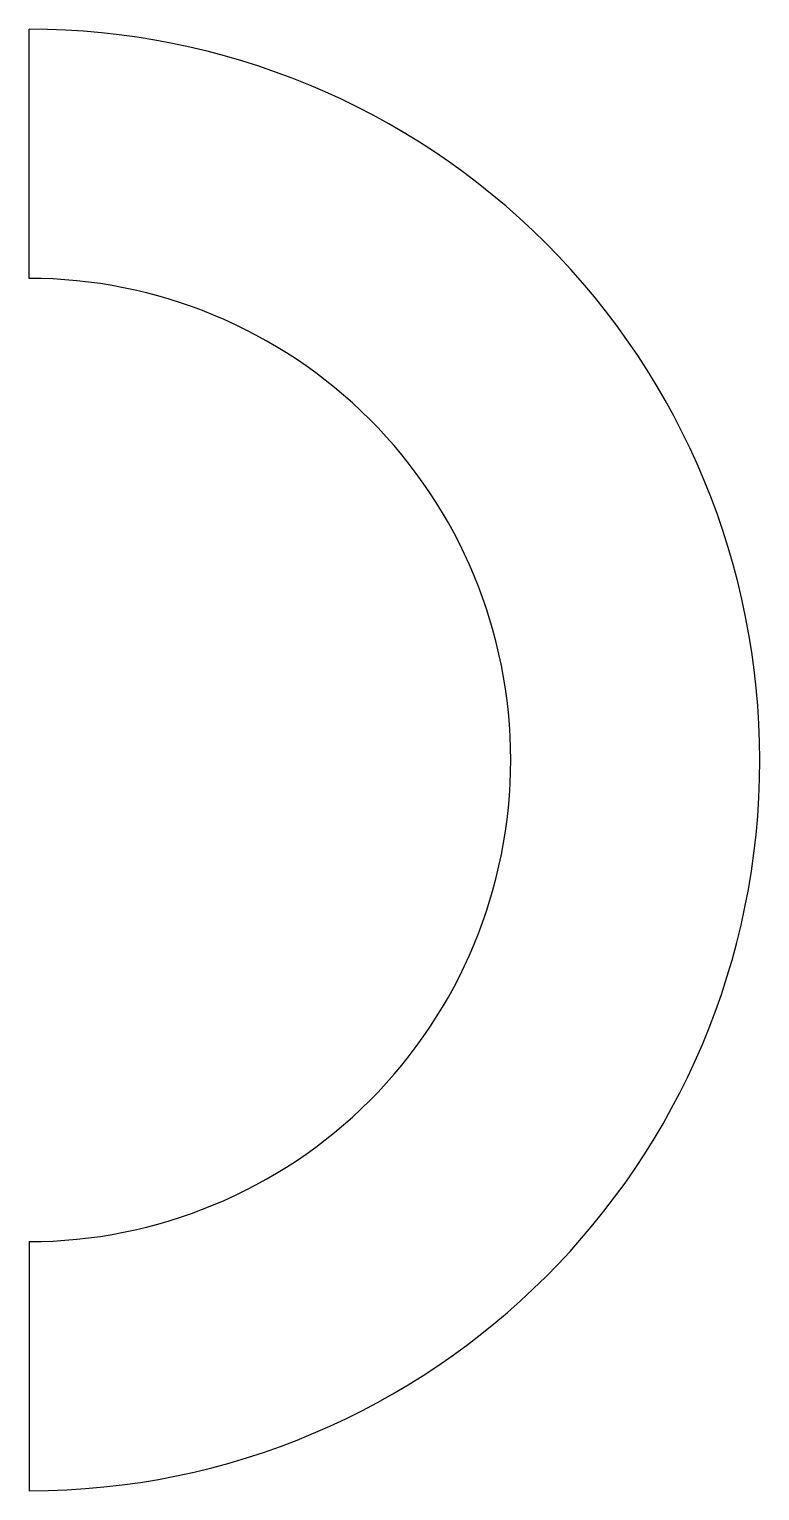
# Model space of a CAD drawing. Header units: inches. Extents: x 32 to 208, y -160 to 192.
import ezdxf

# ---------------------------------------------------------------- set-up
doc = ezdxf.new("R2010")
doc.units = ezdxf.units.IN
doc.header["$MEASUREMENT"] = 0

msp = doc.modelspace()

# ---------------------------------------------------------------- linework, layer by layer
for p, q in [((32.19, 132.32), (32.19, 192.32)), ((32.19, -99.68), (32.19, -159.68))]:
    msp.add_line(p, q)
for points in [[(208.19, 16.32, 0.414214), (32.19, 192.32)], [(32.19, -99.68, 0.414214), (148.19, 16.32, 0.414214), (32.19, 132.32)]]:
    msp.add_lwpolyline(points, format="xyb")
msp.add_arc((32.19, 16.32), 176, 270, 0)

doc.saveas('drawing.dxf')
